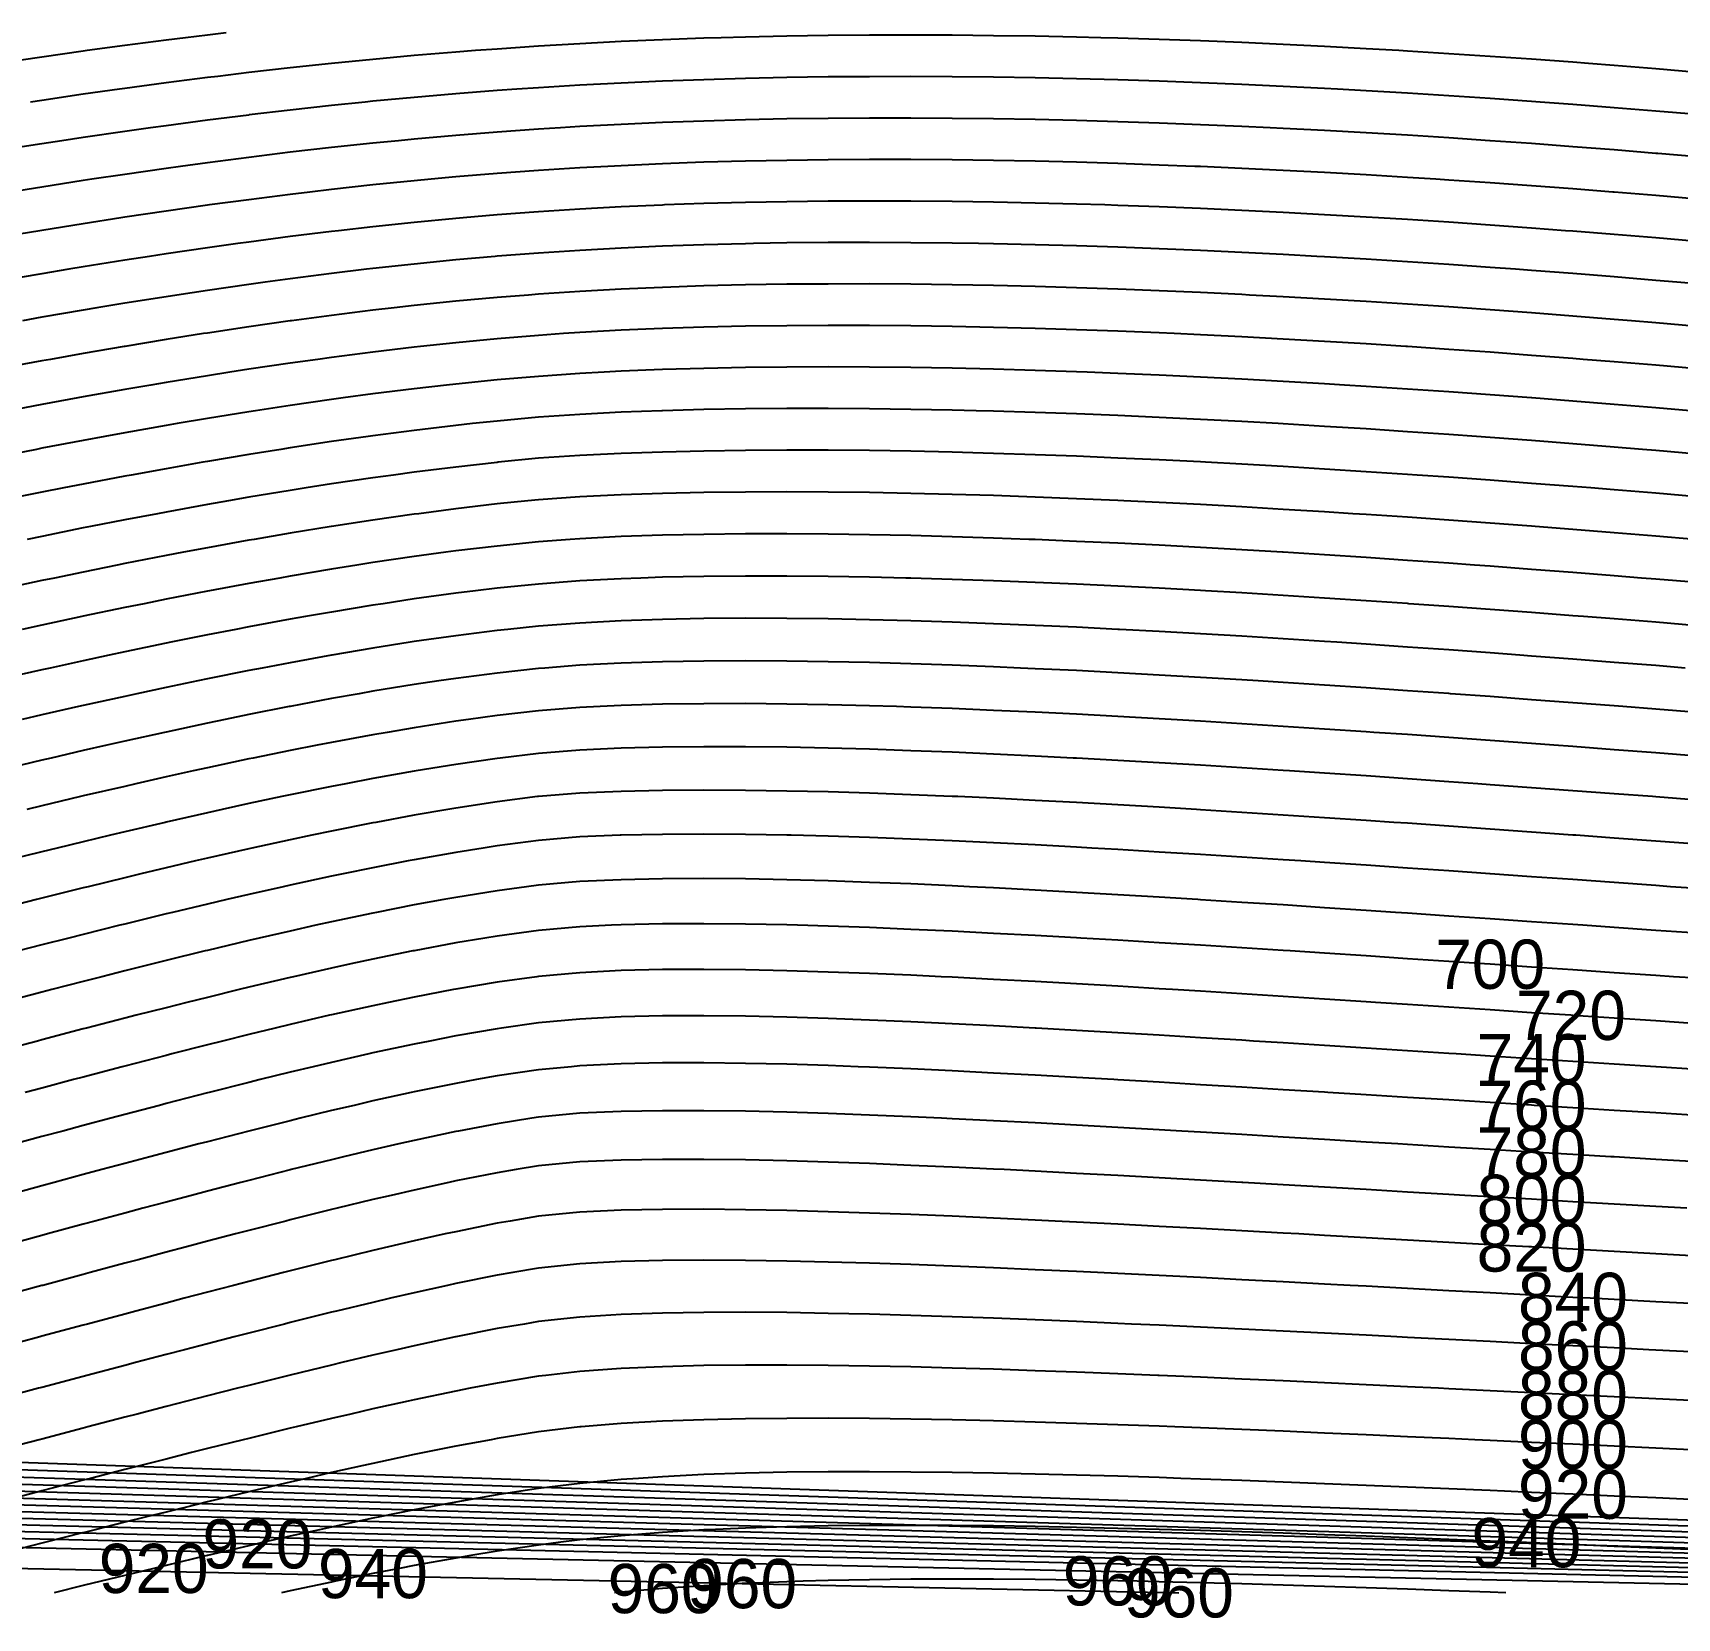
# Model space of a CAD drawing. Header units: metres. Extents: x 3386 to 5486, y 31 to 113.
# Drawn here: x 4953.6 to 5037.1, y 31.4 to 111.9 of the extents above; entities that cross this region are included whole.
import ezdxf
from ezdxf.enums import TextEntityAlignment as Align

# ---------------------------------------------------------------- set-up
doc = ezdxf.new("R2010")
doc.units = ezdxf.units.M
for name, color, linetype in [('Vs_260', 7, 'Continuous'), ('Vs_280', 7, 'Continuous'), ('Vs_300', 7, 'Continuous'), ('Vs_320', 7, 'Continuous'), ('Vs_340', 7, 'Continuous'), ('Vs_360', 7, 'Continuous'), ('Vs_380', 7, 'Continuous'), ('Vs_400', 7, 'Continuous'), ('Vs_420', 7, 'Continuous'), ('Vs_440', 7, 'Continuous'), ('Vs_460', 7, 'Continuous'), ('Vs_480', 7, 'Continuous'), ('Vs_500', 7, 'Continuous'), ('Vs_520', 7, 'Continuous'), ('Vs_540', 7, 'Continuous'), ('Vs_560', 7, 'Continuous'), ('Vs_580', 7, 'Continuous'), ('Vs_600', 7, 'Continuous'), ('Vs_620', 7, 'Continuous'), ('Vs_640', 7, 'Continuous'), ('Vs_660', 7, 'Continuous'), ('Vs_680', 7, 'Continuous'), ('Vs_700', 7, 'Continuous'), ('Vs_720', 7, 'Continuous'), ('Vs_740', 7, 'Continuous'), ('Vs_760', 7, 'Continuous'), ('Vs_780', 7, 'Continuous'), ('Vs_800', 7, 'Continuous'), ('Vs_820', 7, 'Continuous'), ('Vs_840', 7, 'Continuous'), ('Vs_860', 7, 'Continuous'), ('Vs_880', 7, 'Continuous'), ('Vs_900', 7, 'Continuous'), ('Vs_920', 7, 'Continuous'), ('Vs_940', 7, 'Continuous'), ('Vs_960', 7, 'Continuous')]:
    doc.layers.add(name, color=color, linetype=linetype)

msp = doc.modelspace()

# ---------------------------------------------------------------- linework, layer by layer
at = {"layer": 'Vs_260'}
msp.add_lwpolyline([(4963.382, 111.948), (4962.426, 111.836), (4961.311, 111.698), (4960.325, 111.576), (4958.224, 111.303), (4956.328, 111.045), (4956.123, 111.017), (4954.021, 110.719), (4951.92, 110.409)], dxfattribs=at)
at = {"layer": 'Vs_280'}
msp.add_lwpolyline([(5038.065, 109.943), (5035.964, 110.121), (5033.863, 110.291), (5032.555, 110.392), (5031.762, 110.453), (5029.661, 110.607), (5027.56, 110.753), (5025.459, 110.891), (5023.358, 111.021), (5022.93, 111.045), (5021.257, 111.142), (5019.156, 111.254), (5017.054, 111.357), (5014.953, 111.452), (5012.852, 111.536), (5010.751, 111.611), (5008.65, 111.676), (5007.788, 111.698), (5006.549, 111.731), (5004.448, 111.774), (5002.347, 111.806), (5000.246, 111.827), (4998.145, 111.835), (4996.043, 111.83), (4993.942, 111.812), (4991.841, 111.78), (4989.74, 111.734), (4988.512, 111.698), (4987.639, 111.673), (4985.538, 111.596), (4983.437, 111.504), (4981.336, 111.395), (4979.235, 111.27), (4977.134, 111.127), (4976.046, 111.045), (4975.032, 110.968), (4972.931, 110.793), (4970.83, 110.6), (4968.729, 110.392), (4968.728, 110.392), (4966.628, 110.168), (4964.527, 109.928), (4962.958, 109.739), (4962.426, 109.674), (4960.325, 109.405), (4958.224, 109.123), (4957.955, 109.085), (4956.123, 108.828), (4954.021, 108.52), (4953.446, 108.432)], dxfattribs=at)
at = {"layer": 'Vs_300'}
msp.add_lwpolyline([(5038.065, 107.796), (5035.964, 107.975), (5033.863, 108.146), (5031.762, 108.31), (5030.105, 108.432), (5029.661, 108.465), (5027.56, 108.613), (5025.459, 108.752), (5023.358, 108.884), (5021.257, 109.007), (5019.808, 109.085), (5019.156, 109.121), (5017.054, 109.227), (5014.953, 109.323), (5012.852, 109.41), (5010.751, 109.488), (5008.65, 109.555), (5006.549, 109.612), (5004.448, 109.658), (5002.347, 109.692), (5000.246, 109.715), (4998.145, 109.726), (4996.043, 109.723), (4993.942, 109.707), (4991.841, 109.676), (4989.74, 109.631), (4987.639, 109.57), (4985.538, 109.493), (4983.437, 109.4), (4981.336, 109.289), (4979.235, 109.161), (4978.145, 109.085), (4977.134, 109.015), (4975.032, 108.852), (4972.931, 108.67), (4970.83, 108.472), (4970.444, 108.432), (4968.729, 108.256), (4966.628, 108.024), (4964.549, 107.779), (4964.527, 107.776), (4962.426, 107.513), (4960.325, 107.235), (4959.534, 107.126), (4958.224, 106.943), (4956.123, 106.638), (4955.027, 106.472), (4954.021, 106.32), (4951.92, 105.989)], dxfattribs=at)
at = {"layer": 'Vs_320'}
msp.add_lwpolyline([(5038.065, 105.648), (5036.071, 105.819), (5035.964, 105.828), (5033.863, 106), (5031.762, 106.165), (5029.661, 106.322), (5027.56, 106.471), (5027.538, 106.472), (5025.459, 106.612), (5023.358, 106.745), (5021.257, 106.87), (5019.156, 106.987), (5017.054, 107.095), (5016.396, 107.126), (5014.953, 107.193), (5012.852, 107.283), (5010.751, 107.363), (5008.65, 107.433), (5006.549, 107.493), (5004.448, 107.542), (5002.347, 107.579), (5000.246, 107.604), (4998.145, 107.617), (4996.043, 107.617), (4993.942, 107.603), (4991.841, 107.574), (4989.74, 107.53), (4987.639, 107.47), (4985.538, 107.394), (4983.437, 107.299), (4981.336, 107.187), (4980.35, 107.126), (4979.235, 107.056), (4977.134, 106.906), (4975.032, 106.738), (4972.931, 106.551), (4972.127, 106.472), (4970.83, 106.345), (4968.729, 106.122), (4966.628, 105.882), (4966.111, 105.819), (4964.527, 105.625), (4962.426, 105.353), (4961.058, 105.166), (4960.325, 105.065), (4958.224, 104.763), (4956.554, 104.513), (4956.123, 104.448), (4954.021, 104.119), (4952.422, 103.859)], dxfattribs=at)
at = {"layer": 'Vs_340'}
msp.add_lwpolyline([(5038.065, 103.5), (5035.964, 103.68), (5033.863, 103.853), (5033.786, 103.859), (5031.762, 104.019), (5029.661, 104.177), (5027.56, 104.327), (5025.459, 104.47), (5024.8, 104.513), (5023.358, 104.605), (5021.257, 104.732), (5019.156, 104.851), (5017.054, 104.961), (5014.953, 105.062), (5012.852, 105.155), (5012.568, 105.166), (5010.751, 105.237), (5008.65, 105.31), (5006.549, 105.373), (5004.448, 105.425), (5002.347, 105.465), (5000.246, 105.493), (4998.145, 105.509), (4996.043, 105.512), (4993.942, 105.5), (4991.841, 105.474), (4989.74, 105.432), (4987.639, 105.373), (4985.538, 105.297), (4983.437, 105.202), (4982.766, 105.166), (4981.336, 105.088), (4979.235, 104.955), (4977.134, 104.801), (4975.032, 104.628), (4973.78, 104.513), (4972.931, 104.434), (4970.83, 104.222), (4968.729, 103.99), (4967.623, 103.859), (4966.628, 103.741), (4964.527, 103.475), (4962.526, 103.206), (4962.426, 103.192), (4960.325, 102.895), (4958.224, 102.582), (4958.034, 102.553), (4956.123, 102.256), (4954.021, 101.916), (4953.922, 101.899), (4951.92, 101.564)], dxfattribs=at)
at = {"layer": 'Vs_360'}
msp.add_lwpolyline([(5038.065, 101.35), (5035.964, 101.531), (5033.863, 101.704), (5031.762, 101.871), (5031.381, 101.899), (5029.661, 102.03), (5027.56, 102.182), (5025.459, 102.326), (5023.358, 102.463), (5021.891, 102.553), (5021.257, 102.592), (5019.156, 102.712), (5017.054, 102.825), (5014.953, 102.929), (5012.852, 103.024), (5010.751, 103.11), (5008.65, 103.186), (5007.997, 103.206), (5006.549, 103.251), (5004.448, 103.306), (5002.347, 103.35), (5000.246, 103.382), (4998.145, 103.401), (4996.043, 103.406), (4993.942, 103.398), (4991.841, 103.374), (4989.74, 103.335), (4987.639, 103.278), (4985.628, 103.206), (4985.538, 103.203), (4983.437, 103.108), (4981.336, 102.993), (4979.235, 102.857), (4977.134, 102.7), (4975.41, 102.553), (4975.032, 102.52), (4972.931, 102.32), (4970.83, 102.099), (4969.08, 101.899), (4968.729, 101.859), (4966.628, 101.601), (4964.527, 101.324), (4963.965, 101.246), (4962.426, 101.031), (4960.325, 100.723), (4959.479, 100.593), (4958.224, 100.399), (4956.123, 100.062), (4955.389, 99.94), (4954.021, 99.711), (4951.92, 99.347)], dxfattribs=at)
at = {"layer": 'Vs_380'}
msp.add_lwpolyline([(5038.065, 99.198), (5037.035, 99.286), (5035.964, 99.379), (5033.863, 99.553), (5031.762, 99.72), (5029.661, 99.88), (5028.843, 99.94), (5027.56, 100.033), (5025.459, 100.179), (5023.358, 100.317), (5021.257, 100.448), (5019.156, 100.571), (5018.759, 100.593), (5017.054, 100.686), (5014.953, 100.793), (5012.852, 100.891), (5010.751, 100.979), (5008.65, 101.058), (5006.549, 101.127), (5004.448, 101.186), (5002.347, 101.233), (5001.575, 101.246), (5000.246, 101.269), (4998.145, 101.291), (4996.043, 101.301), (4993.942, 101.296), (4991.841, 101.276), (4990.155, 101.246), (4989.74, 101.239), (4987.639, 101.185), (4985.538, 101.111), (4983.437, 101.018), (4981.336, 100.902), (4979.235, 100.763), (4977.134, 100.601), (4977.038, 100.593), (4975.032, 100.416), (4972.931, 100.208), (4970.83, 99.978), (4970.503, 99.94), (4968.729, 99.729), (4966.628, 99.46), (4965.357, 99.286), (4964.527, 99.173), (4962.426, 98.869), (4960.876, 98.633), (4960.325, 98.549), (4958.224, 98.214), (4956.812, 97.98), (4956.123, 97.865), (4954.021, 97.502), (4953.035, 97.327)], dxfattribs=at)
at = {"layer": 'Vs_400'}
msp.add_lwpolyline([(5038.065, 97.043), (5035.964, 97.224), (5034.729, 97.327), (5033.863, 97.398), (5031.762, 97.566), (5029.661, 97.727), (5027.56, 97.881), (5026.151, 97.98), (5025.459, 98.028), (5023.358, 98.168), (5021.257, 98.301), (5019.156, 98.426), (5017.054, 98.544), (5015.334, 98.633), (5014.953, 98.653), (5012.852, 98.754), (5010.751, 98.845), (5008.65, 98.928), (5006.549, 99.001), (5004.448, 99.063), (5002.347, 99.114), (5000.246, 99.153), (4998.145, 99.18), (4996.043, 99.194), (4993.942, 99.193), (4991.841, 99.177), (4989.74, 99.144), (4987.639, 99.093), (4985.538, 99.022), (4983.437, 98.93), (4981.336, 98.814), (4979.235, 98.673), (4978.732, 98.633), (4977.134, 98.506), (4975.032, 98.314), (4972.931, 98.097), (4971.9, 97.98), (4970.83, 97.858), (4968.729, 97.597), (4966.697, 97.327), (4966.628, 97.317), (4964.527, 97.019), (4962.426, 96.704), (4962.233, 96.673), (4960.325, 96.372), (4958.224, 96.025), (4958.194, 96.02), (4956.123, 95.664), (4954.453, 95.367), (4954.021, 95.29), (4951.92, 94.902)], dxfattribs=at)
at = {"layer": 'Vs_420'}
msp.add_lwpolyline([(5038.065, 94.885), (5035.964, 95.066), (5033.863, 95.241), (5032.284, 95.367), (5031.762, 95.409), (5029.661, 95.57), (5027.56, 95.725), (5025.459, 95.873), (5023.358, 96.015), (5023.279, 96.02), (5021.257, 96.15), (5019.156, 96.277), (5017.054, 96.397), (5014.953, 96.509), (5012.852, 96.612), (5011.506, 96.673), (5010.751, 96.707), (5008.65, 96.793), (5006.549, 96.87), (5004.448, 96.936), (5002.347, 96.991), (5000.246, 97.035), (4998.145, 97.066), (4996.043, 97.084), (4993.942, 97.088), (4991.841, 97.076), (4989.74, 97.048), (4987.639, 97.001), (4985.538, 96.934), (4983.437, 96.844), (4981.336, 96.729), (4980.514, 96.673), (4979.235, 96.586), (4977.134, 96.414), (4975.032, 96.213), (4973.243, 96.02), (4972.931, 95.986), (4970.83, 95.736), (4968.729, 95.464), (4968.024, 95.367), (4966.628, 95.173), (4964.527, 94.862), (4963.57, 94.714), (4962.426, 94.535), (4960.325, 94.191), (4959.558, 94.06), (4958.224, 93.832), (4956.123, 93.458), (4955.842, 93.407), (4954.021, 93.072), (4952.347, 92.754)], dxfattribs=at)
at = {"layer": 'Vs_440'}
msp.add_lwpolyline([(5037.721, 92.754), (5035.964, 92.904), (5033.863, 93.078), (5031.762, 93.247), (5029.68, 93.407), (5029.661, 93.409), (5027.56, 93.564), (5025.459, 93.714), (5023.358, 93.857), (5021.257, 93.993), (5020.164, 94.06), (5019.156, 94.122), (5017.054, 94.245), (5014.953, 94.359), (5012.852, 94.466), (5010.751, 94.564), (5008.65, 94.654), (5007.09, 94.714), (5006.549, 94.734), (5004.448, 94.804), (5002.347, 94.864), (5000.246, 94.912), (4998.145, 94.948), (4996.043, 94.971), (4993.942, 94.98), (4991.841, 94.973), (4989.74, 94.95), (4987.639, 94.908), (4985.538, 94.846), (4983.437, 94.761), (4982.563, 94.714), (4981.336, 94.648), (4979.235, 94.503), (4977.134, 94.323), (4975.032, 94.112), (4974.573, 94.06), (4972.931, 93.874), (4970.83, 93.612), (4969.314, 93.407), (4968.729, 93.328), (4966.628, 93.024), (4964.869, 92.754), (4964.527, 92.701), (4962.426, 92.361), (4960.888, 92.101), (4960.325, 92.004), (4958.224, 91.633), (4957.21, 91.447), (4956.123, 91.247), (4954.021, 90.848), (4953.746, 90.794), (4951.92, 90.436)], dxfattribs=at)
at = {"layer": 'Vs_460'}
msp.add_lwpolyline([(5038.065, 90.559), (5035.964, 90.738), (5035.287, 90.794), (5033.863, 90.912), (5031.762, 91.079), (5029.661, 91.242), (5027.56, 91.398), (5026.87, 91.447), (5025.459, 91.548), (5023.358, 91.692), (5021.257, 91.83), (5019.156, 91.962), (5017.054, 92.086), (5016.801, 92.101), (5014.953, 92.204), (5012.852, 92.313), (5010.751, 92.415), (5008.65, 92.508), (5006.549, 92.593), (5004.448, 92.667), (5002.347, 92.731), (5001.457, 92.754), (5000.246, 92.784), (4998.145, 92.825), (4996.043, 92.853), (4993.942, 92.867), (4991.841, 92.866), (4989.74, 92.848), (4987.639, 92.812), (4985.538, 92.755), (4985.496, 92.754), (4983.437, 92.676), (4981.336, 92.569), (4979.235, 92.422), (4977.134, 92.232), (4975.894, 92.101), (4975.032, 92.008), (4972.931, 91.757), (4970.83, 91.482), (4970.581, 91.447), (4968.729, 91.186), (4966.628, 90.869), (4966.155, 90.794), (4964.527, 90.534), (4962.426, 90.181), (4962.197, 90.141), (4960.325, 89.811), (4958.552, 89.487), (4958.224, 89.427), (4956.123, 89.028), (4955.13, 88.834), (4954.021, 88.616), (4951.92, 88.192)], dxfattribs=at)
at = {"layer": 'Vs_480'}
msp.add_lwpolyline([(5038.065, 88.388), (5035.964, 88.566), (5033.863, 88.739), (5032.668, 88.834), (5031.762, 88.906), (5029.661, 89.068), (5027.56, 89.225), (5025.459, 89.376), (5023.852, 89.487), (5023.358, 89.522), (5021.257, 89.661), (5019.156, 89.794), (5017.054, 89.921), (5014.953, 90.041), (5013.099, 90.141), (5012.852, 90.154), (5010.751, 90.259), (5008.65, 90.356), (5006.549, 90.444), (5004.448, 90.523), (5002.347, 90.592), (5000.246, 90.65), (4998.145, 90.696), (4996.043, 90.729), (4993.942, 90.748), (4991.841, 90.752), (4989.74, 90.74), (4987.639, 90.709), (4985.538, 90.659), (4983.437, 90.586), (4981.336, 90.488), (4979.235, 90.342), (4977.193, 90.141), (4977.134, 90.135), (4975.032, 89.896), (4972.931, 89.633), (4971.866, 89.487), (4970.83, 89.345), (4968.729, 89.037), (4967.435, 88.834), (4966.628, 88.707), (4964.527, 88.359), (4963.502, 88.181), (4962.426, 87.993), (4960.325, 87.611), (4959.884, 87.528), (4958.224, 87.213), (4956.494, 86.874), (4956.123, 86.801), (4954.021, 86.376), (4953.272, 86.221)], dxfattribs=at)
at = {"layer": 'Vs_500'}
msp.add_lwpolyline([(5037.955, 86.221), (5035.964, 86.388), (5033.863, 86.56), (5031.762, 86.727), (5029.845, 86.874), (5029.661, 86.889), (5027.56, 87.045), (5025.459, 87.197), (5023.358, 87.343), (5021.257, 87.484), (5020.578, 87.528), (5019.156, 87.619), (5017.054, 87.748), (5014.953, 87.87), (5012.852, 87.986), (5010.751, 88.095), (5008.954, 88.181), (5008.65, 88.195), (5006.549, 88.288), (5004.448, 88.371), (5002.347, 88.444), (5000.246, 88.507), (4998.145, 88.558), (4996.043, 88.597), (4993.942, 88.622), (4991.841, 88.631), (4989.74, 88.624), (4987.639, 88.598), (4985.538, 88.551), (4983.437, 88.482), (4981.336, 88.386), (4979.235, 88.236), (4978.696, 88.181), (4977.134, 88.02), (4975.032, 87.772), (4973.157, 87.528), (4972.931, 87.498), (4970.83, 87.2), (4968.729, 86.879), (4968.703, 86.874), (4966.628, 86.537), (4964.792, 86.221), (4964.527, 86.175), (4962.426, 85.796), (4961.211, 85.568), (4960.325, 85.4), (4958.224, 84.99), (4957.851, 84.915), (4956.123, 84.565), (4954.664, 84.261), (4954.021, 84.127), (4951.92, 83.677)], dxfattribs=at)
at = {"layer": 'Vs_520'}
msp.add_lwpolyline([(5038.065, 84.029), (5035.964, 84.204), (5035.251, 84.261), (5033.863, 84.374), (5031.762, 84.539), (5029.661, 84.701), (5027.56, 84.857), (5026.769, 84.915), (5025.459, 85.009), (5023.358, 85.156), (5021.257, 85.298), (5019.156, 85.435), (5017.054, 85.566), (5017.023, 85.568), (5014.953, 85.691), (5012.852, 85.809), (5010.751, 85.921), (5008.65, 86.026), (5006.549, 86.122), (5004.448, 86.21), (5004.14, 86.221), (5002.347, 86.288), (5000.246, 86.356), (4998.145, 86.412), (4996.043, 86.456), (4993.942, 86.486), (4991.841, 86.501), (4989.74, 86.498), (4987.639, 86.476), (4985.538, 86.431), (4983.437, 86.361), (4981.336, 86.257), (4980.851, 86.221), (4979.235, 86.101), (4977.134, 85.886), (4975.032, 85.634), (4974.536, 85.568), (4972.931, 85.352), (4970.83, 85.043), (4970.014, 84.915), (4968.729, 84.71), (4966.628, 84.356), (4966.095, 84.261), (4964.527, 83.981), (4962.528, 83.608), (4962.426, 83.589), (4960.325, 83.18), (4959.208, 82.955), (4958.224, 82.755), (4956.123, 82.317), (4956.049, 82.302), (4954.021, 81.866), (4953.027, 81.648)], dxfattribs=at)
at = {"layer": 'Vs_540'}
msp.add_lwpolyline([(5038.065, 81.838), (5035.964, 82.011), (5033.863, 82.179), (5032.303, 82.302), (5031.762, 82.344), (5029.661, 82.504), (5027.56, 82.66), (5025.459, 82.812), (5023.434, 82.955), (5023.358, 82.96), (5021.257, 83.103), (5019.156, 83.241), (5017.054, 83.374), (5014.953, 83.501), (5013.102, 83.608), (5012.852, 83.622), (5010.751, 83.737), (5008.65, 83.845), (5006.549, 83.945), (5004.448, 84.038), (5002.347, 84.12), (5000.246, 84.193), (4998.145, 84.255), (4997.885, 84.261), (4996.043, 84.304), (4993.942, 84.34), (4991.841, 84.36), (4989.74, 84.362), (4987.639, 84.343), (4985.538, 84.3), (4984.433, 84.261), (4983.437, 84.227), (4981.336, 84.115), (4979.235, 83.954), (4977.134, 83.741), (4976.039, 83.608), (4975.032, 83.486), (4972.931, 83.196), (4971.344, 82.955), (4970.83, 82.876), (4968.729, 82.531), (4967.412, 82.302), (4966.628, 82.164), (4964.527, 81.776), (4963.865, 81.648), (4962.426, 81.369), (4960.563, 80.995), (4960.325, 80.947), (4958.224, 80.509), (4957.443, 80.342), (4956.123, 80.057), (4954.449, 79.688), (4954.021, 79.594), (4951.92, 79.119)], dxfattribs=at)
at = {"layer": 'Vs_560'}
msp.add_lwpolyline([(5037.462, 79.688), (5035.964, 79.81), (5033.863, 79.976), (5031.762, 80.139), (5029.661, 80.298), (5029.074, 80.342), (5027.56, 80.454), (5025.459, 80.606), (5023.358, 80.753), (5021.257, 80.897), (5019.779, 80.995), (5019.156, 81.036), (5017.054, 81.171), (5014.953, 81.3), (5012.852, 81.424), (5010.751, 81.542), (5008.743, 81.648), (5008.65, 81.653), (5006.549, 81.757), (5004.448, 81.854), (5002.347, 81.941), (5000.246, 82.019), (4998.145, 82.086), (4996.043, 82.141), (4993.942, 82.182), (4991.841, 82.207), (4989.74, 82.214), (4987.639, 82.199), (4985.538, 82.158), (4983.437, 82.085), (4981.336, 81.972), (4979.235, 81.808), (4977.685, 81.648), (4977.134, 81.591), (4975.032, 81.328), (4972.931, 81.029), (4972.715, 80.995), (4970.83, 80.698), (4968.74, 80.342), (4968.729, 80.34), (4966.628, 79.958), (4965.213, 79.688), (4964.527, 79.557), (4962.426, 79.137), (4961.935, 79.035), (4960.325, 78.7), (4958.841, 78.382), (4958.224, 78.249), (4956.123, 77.784), (4955.877, 77.729), (4954.021, 77.307), (4953.018, 77.075)], dxfattribs=at)
at = {"layer": 'Vs_580'}
msp.add_lwpolyline([(5038.065, 77.432), (5035.964, 77.599), (5034.3, 77.729), (5033.863, 77.763), (5031.762, 77.924), (5029.661, 78.081), (5027.56, 78.236), (5025.538, 78.382), (5025.459, 78.388), (5023.358, 78.535), (5021.257, 78.679), (5019.156, 78.819), (5017.054, 78.955), (5015.776, 79.035), (5014.953, 79.087), (5012.852, 79.213), (5010.751, 79.333), (5008.65, 79.448), (5006.549, 79.556), (5004.448, 79.656), (5003.717, 79.688), (5002.347, 79.748), (5000.246, 79.831), (4998.145, 79.903), (4996.043, 79.964), (4993.942, 80.01), (4991.841, 80.041), (4989.74, 80.053), (4987.639, 80.044), (4985.538, 80.007), (4983.437, 79.938), (4981.336, 79.828), (4979.561, 79.688), (4979.235, 79.663), (4977.134, 79.436), (4975.032, 79.163), (4974.17, 79.035), (4972.931, 78.85), (4970.83, 78.506), (4970.126, 78.382), (4968.729, 78.134), (4966.628, 77.739), (4966.577, 77.729), (4964.527, 77.322), (4963.328, 77.075), (4962.426, 76.888), (4960.325, 76.438), (4960.253, 76.422), (4958.224, 75.973), (4957.323, 75.769), (4956.123, 75.495), (4954.49, 75.116), (4954.021, 75.006), (4951.92, 74.507)], dxfattribs=at)
at = {"layer": 'Vs_600'}
msp.add_lwpolyline([(5038.065, 75.213), (5035.964, 75.377), (5033.863, 75.538), (5031.762, 75.697), (5030.799, 75.769), (5029.661, 75.853), (5027.56, 76.007), (5025.459, 76.157), (5023.358, 76.305), (5021.648, 76.422), (5021.257, 76.449), (5019.156, 76.59), (5017.054, 76.726), (5014.953, 76.859), (5012.852, 76.987), (5011.355, 77.075), (5010.751, 77.111), (5008.65, 77.228), (5006.549, 77.34), (5004.448, 77.444), (5002.347, 77.54), (5000.246, 77.628), (4998.145, 77.706), (4997.408, 77.729), (4996.043, 77.771), (4993.942, 77.824), (4991.841, 77.86), (4989.74, 77.879), (4987.639, 77.875), (4985.538, 77.845), (4983.437, 77.782), (4982.37, 77.729), (4981.336, 77.677), (4979.235, 77.509), (4977.134, 77.273), (4975.687, 77.075), (4975.032, 76.985), (4972.931, 76.658), (4971.549, 76.422), (4970.83, 76.298), (4968.729, 75.912), (4967.994, 75.769), (4966.628, 75.501), (4964.743, 75.116), (4964.527, 75.071), (4962.426, 74.623), (4961.697, 74.462), (4960.325, 74.158), (4958.786, 73.809), (4958.224, 73.68), (4956.123, 73.19), (4955.979, 73.156), (4954.021, 72.688), (4953.256, 72.503)], dxfattribs=at)
at = {"layer": 'Vs_620'}
msp.add_lwpolyline([(5038.065, 72.983), (5035.964, 73.144), (5035.806, 73.156), (5033.863, 73.302), (5031.762, 73.458), (5029.661, 73.612), (5027.56, 73.764), (5026.932, 73.809), (5025.459, 73.914), (5023.358, 74.06), (5021.257, 74.205), (5019.156, 74.346), (5017.374, 74.462), (5017.054, 74.483), (5014.953, 74.617), (5012.852, 74.747), (5010.751, 74.872), (5008.65, 74.993), (5006.549, 75.107), (5006.387, 75.116), (5004.448, 75.215), (5002.347, 75.316), (5000.246, 75.408), (4998.145, 75.49), (4996.043, 75.561), (4993.942, 75.619), (4991.841, 75.662), (4989.74, 75.687), (4987.639, 75.69), (4985.538, 75.668), (4983.437, 75.613), (4981.336, 75.516), (4979.235, 75.348), (4977.299, 75.116), (4977.134, 75.095), (4975.032, 74.79), (4973.025, 74.462), (4972.931, 74.447), (4970.83, 74.071), (4969.455, 73.809), (4968.729, 73.67), (4966.628, 73.245), (4966.205, 73.156), (4964.527, 72.8), (4963.172, 72.503), (4962.426, 72.338), (4960.325, 71.86), (4960.278, 71.849), (4958.224, 71.369), (4957.498, 71.196), (4956.123, 70.866), (4954.797, 70.543), (4954.021, 70.353), (4952.158, 69.889)], dxfattribs=at)
at = {"layer": 'Vs_640'}
msp.add_lwpolyline([(5038.065, 70.741), (5035.964, 70.898), (5033.863, 71.053), (5031.905, 71.196), (5031.762, 71.206), (5029.661, 71.358), (5027.56, 71.508), (5025.459, 71.656), (5023.358, 71.802), (5022.663, 71.849), (5021.257, 71.945), (5019.156, 72.086), (5017.054, 72.224), (5014.953, 72.359), (5012.852, 72.49), (5012.647, 72.503), (5010.751, 72.617), (5008.65, 72.74), (5006.549, 72.857), (5004.448, 72.968), (5002.347, 73.072), (5000.528, 73.156), (5000.246, 73.169), (4998.145, 73.256), (4996.043, 73.332), (4993.942, 73.395), (4991.841, 73.443), (4989.74, 73.474), (4987.639, 73.484), (4985.538, 73.468), (4983.437, 73.422), (4981.336, 73.333), (4979.235, 73.162), (4979.184, 73.156), (4977.134, 72.892), (4975.032, 72.571), (4974.629, 72.503), (4972.931, 72.212), (4970.978, 71.849), (4970.83, 71.822), (4968.729, 71.405), (4967.725, 71.196), (4966.628, 70.966), (4964.689, 70.543), (4964.527, 70.507), (4962.426, 70.031), (4961.816, 69.889), (4960.325, 69.541), (4959.052, 69.236), (4958.224, 69.037), (4956.369, 68.583), (4956.123, 68.522), (4954.021, 67.998), (4953.753, 67.93), (4951.92, 67.464)], dxfattribs=at)
at = {"layer": 'Vs_660'}
msp.add_lwpolyline([(5038.065, 68.485), (5036.722, 68.583), (5035.964, 68.638), (5033.863, 68.789), (5031.762, 68.94), (5029.661, 69.089), (5027.567, 69.236), (5027.56, 69.237), (5025.459, 69.383), (5023.358, 69.527), (5021.257, 69.67), (5019.156, 69.81), (5017.946, 69.889), (5017.054, 69.948), (5014.953, 70.083), (5012.852, 70.215), (5010.751, 70.343), (5008.65, 70.468), (5007.334, 70.543), (5006.549, 70.587), (5004.448, 70.701), (5002.347, 70.808), (5000.246, 70.908), (4998.145, 70.999), (4996.043, 71.08), (4993.942, 71.148), (4992.072, 71.196), (4991.841, 71.202), (4989.74, 71.238), (4987.639, 71.253), (4985.538, 71.242), (4983.437, 71.198), (4983.378, 71.196), (4981.336, 71.109), (4979.235, 70.934), (4977.134, 70.655), (4976.426, 70.543), (4975.032, 70.321), (4972.931, 69.949), (4972.619, 69.889), (4970.83, 69.545), (4969.317, 69.236), (4968.729, 69.115), (4966.628, 68.662), (4966.272, 68.583), (4964.527, 68.19), (4963.404, 67.93), (4962.426, 67.701), (4960.649, 67.276), (4960.325, 67.198), (4958.224, 66.683), (4957.984, 66.623), (4956.123, 66.157), (4955.386, 65.97), (4954.021, 65.622), (4952.838, 65.317)], dxfattribs=at)
at = {"layer": 'Vs_680'}
msp.add_lwpolyline([(5038.065, 66.215), (5035.964, 66.363), (5033.863, 66.511), (5032.261, 66.623), (5031.762, 66.658), (5029.661, 66.804), (5027.56, 66.949), (5025.459, 67.093), (5023.358, 67.236), (5022.753, 67.276), (5021.257, 67.377), (5019.156, 67.516), (5017.054, 67.653), (5014.953, 67.788), (5012.852, 67.921), (5012.71, 67.93), (5010.751, 68.05), (5008.65, 68.175), (5006.549, 68.296), (5004.448, 68.413), (5002.347, 68.523), (5001.118, 68.583), (5000.246, 68.626), (4998.145, 68.72), (4996.043, 68.804), (4993.942, 68.876), (4991.841, 68.934), (4989.74, 68.974), (4987.639, 68.992), (4985.538, 68.983), (4983.437, 68.939), (4981.336, 68.846), (4979.235, 68.666), (4978.622, 68.583), (4977.134, 68.38), (4975.032, 68.039), (4974.431, 67.93), (4972.931, 67.656), (4971.01, 67.276), (4970.83, 67.241), (4968.729, 66.798), (4967.938, 66.623), (4966.628, 66.332), (4965.056, 65.97), (4964.527, 65.847), (4962.426, 65.346), (4962.304, 65.317), (4960.325, 64.831), (4959.652, 64.663), (4958.224, 64.305), (4957.066, 64.01), (4956.123, 63.769), (4954.532, 63.357), (4954.021, 63.224), (4952.038, 62.704)], dxfattribs=at)
at = {"layer": 'Vs_700'}
for points in [[(5038.065, 63.929), (5036.876, 64.01), (5035.964, 64.073), (5033.863, 64.216), (5031.762, 64.359), (5029.661, 64.502), (5027.56, 64.645), (5027.28, 64.663), (5025.459, 64.786), (5023.358, 64.926), (5021.257, 65.065), (5019.156, 65.203), (5017.412, 65.317), (5017.054, 65.34), (5014.953, 65.474), (5012.852, 65.606), (5010.751, 65.735), (5008.65, 65.861), (5006.781, 65.97), (5006.549, 65.983), (5004.448, 66.101), (5002.347, 66.212), (5000.246, 66.318), (4998.145, 66.415), (4996.043, 66.502), (4993.942, 66.578), (4992.381, 66.623), (4991.841, 66.639), (4989.74, 66.681), (4987.639, 66.702), (4985.538, 66.693), (4983.437, 66.646), (4982.942, 66.623), (4981.336, 66.547), (4979.235, 66.36), (4977.134, 66.072), (4976.516, 65.97), (4975.032, 65.724), (4972.931, 65.332), (4972.853, 65.317), (4970.83, 64.906), (4969.708, 64.663), (4968.729, 64.451), (4966.79, 64.01), (4966.628, 63.973), (4964.527, 63.476), (4964.036, 63.357), (4962.426, 62.963), (4961.385, 62.704), (4960.325, 62.438), (4958.805, 62.05), (4958.224, 61.901), (4956.28, 61.397), (4956.123, 61.356), (4954.021, 60.803), (4953.798, 60.744), (4951.92, 60.244)], [(4884.301, 41.726), (5144.766, 32.719)]]:
    msp.add_lwpolyline(points, dxfattribs=at)
at = {"layer": 'Vs_720'}
for points in [[(5038.065, 61.625), (5035.964, 61.765), (5033.863, 61.904), (5031.762, 62.044), (5031.661, 62.05), (5029.661, 62.183), (5027.56, 62.321), (5025.459, 62.46), (5023.358, 62.598), (5021.737, 62.704), (5021.257, 62.735), (5019.156, 62.871), (5017.054, 63.005), (5014.953, 63.138), (5012.852, 63.269), (5011.423, 63.357), (5010.751, 63.398), (5008.65, 63.523), (5006.549, 63.646), (5004.448, 63.764), (5002.347, 63.876), (5000.246, 63.983), (4999.675, 64.01), (4998.145, 64.082), (4996.043, 64.171), (4993.942, 64.249), (4991.841, 64.313), (4989.74, 64.358), (4987.639, 64.379), (4985.538, 64.37), (4983.437, 64.321), (4981.336, 64.215), (4979.235, 64.022), (4979.147, 64.01), (4977.134, 63.732), (4975.032, 63.378), (4974.919, 63.357), (4972.931, 62.977), (4971.616, 62.704), (4970.83, 62.539), (4968.729, 62.073), (4968.633, 62.05), (4966.628, 61.583), (4965.858, 61.397), (4964.527, 61.074), (4963.197, 60.744), (4962.426, 60.551), (4960.616, 60.09), (4960.325, 60.016), (4958.224, 59.471), (4958.095, 59.437), (4956.123, 58.917), (4955.62, 58.784), (4954.021, 58.357), (4953.177, 58.131)], [(4891.051, 41.058), (5138.498, 32.719)]]:
    msp.add_lwpolyline(points, dxfattribs=at)
at = {"layer": 'Vs_740'}
for points in [[(5038.065, 59.304), (5035.989, 59.437), (5035.964, 59.439), (5033.863, 59.574), (5031.762, 59.709), (5029.661, 59.844), (5027.56, 59.979), (5025.835, 60.09), (5025.459, 60.115), (5023.358, 60.249), (5021.257, 60.383), (5019.156, 60.517), (5017.054, 60.649), (5015.537, 60.744), (5014.953, 60.78), (5012.852, 60.909), (5010.751, 61.036), (5008.65, 61.161), (5006.549, 61.282), (5004.502, 61.397), (5004.448, 61.4), (5002.347, 61.513), (5000.246, 61.619), (4998.145, 61.719), (4996.043, 61.81), (4993.942, 61.889), (4991.841, 61.955), (4989.74, 62.002), (4987.639, 62.025), (4985.538, 62.017), (4983.437, 61.966), (4981.336, 61.857), (4979.235, 61.66), (4977.362, 61.397), (4977.134, 61.365), (4975.032, 61.002), (4973.714, 60.744), (4972.931, 60.589), (4970.83, 60.139), (4970.616, 60.09), (4968.729, 59.66), (4967.793, 59.437), (4966.628, 59.159), (4965.108, 58.784), (4964.527, 58.64), (4962.516, 58.131), (4962.426, 58.108), (4960.325, 57.564), (4959.994, 57.477), (4958.224, 57.012), (4957.518, 56.824), (4956.123, 56.452), (4955.076, 56.171), (4954.021, 55.887), (4952.66, 55.518)], [(4897.832, 40.411), (5132.321, 32.719)]]:
    msp.add_lwpolyline(points, dxfattribs=at)
at = {"layer": 'Vs_760'}
for points in [[(5038.065, 56.964), (5035.964, 57.093), (5033.863, 57.224), (5031.762, 57.355), (5029.798, 57.477), (5029.661, 57.486), (5027.56, 57.617), (5025.459, 57.749), (5023.358, 57.88), (5021.257, 58.011), (5019.32, 58.131), (5019.156, 58.141), (5017.054, 58.27), (5014.953, 58.398), (5012.852, 58.525), (5010.751, 58.65), (5008.65, 58.772), (5008.448, 58.784), (5006.549, 58.892), (5004.448, 59.008), (5002.347, 59.119), (5000.246, 59.225), (4998.145, 59.324), (4996.043, 59.415), (4995.466, 59.437), (4993.942, 59.495), (4991.841, 59.561), (4989.74, 59.61), (4987.639, 59.635), (4985.538, 59.631), (4983.437, 59.584), (4981.336, 59.477), (4980.912, 59.437), (4979.235, 59.278), (4977.134, 58.971), (4976.086, 58.784), (4975.032, 58.593), (4972.931, 58.165), (4972.773, 58.131), (4970.83, 57.701), (4969.871, 57.477), (4968.729, 57.21), (4967.143, 56.824), (4966.628, 56.698), (4964.527, 56.171), (4964.527, 56.171), (4962.426, 55.631), (4961.993, 55.518), (4960.325, 55.081), (4959.508, 54.864), (4958.224, 54.523), (4957.06, 54.211), (4956.123, 53.959), (4954.639, 53.558), (4954.021, 53.39), (4952.239, 52.905)], [(4904.663, 39.781), (5126.183, 32.719)]]:
    msp.add_lwpolyline(points, dxfattribs=at)
at = {"layer": 'Vs_780'}
for points in [[(5038.065, 54.603), (5035.964, 54.728), (5033.863, 54.854), (5033.688, 54.864), (5031.762, 54.98), (5029.661, 55.107), (5027.56, 55.234), (5025.459, 55.361), (5023.358, 55.488), (5022.876, 55.518), (5021.257, 55.615), (5019.156, 55.742), (5017.054, 55.867), (5014.953, 55.992), (5012.852, 56.115), (5011.896, 56.171), (5010.751, 56.237), (5008.65, 56.356), (5006.549, 56.473), (5004.448, 56.586), (5002.347, 56.695), (5000.246, 56.799), (4999.693, 56.824), (4998.145, 56.896), (4996.043, 56.984), (4993.942, 57.063), (4991.841, 57.129), (4989.74, 57.178), (4987.639, 57.206), (4985.538, 57.206), (4983.437, 57.167), (4981.336, 57.074), (4979.235, 56.877), (4978.898, 56.824), (4977.134, 56.542), (4975.18, 56.171), (4975.032, 56.142), (4972.931, 55.697), (4972.138, 55.518), (4970.83, 55.22), (4969.339, 54.864), (4968.729, 54.718), (4966.679, 54.211), (4966.628, 54.198), (4964.527, 53.664), (4964.117, 53.558), (4962.426, 53.119), (4961.612, 52.905), (4960.325, 52.565), (4959.148, 52.251), (4958.224, 52.004), (4956.714, 51.598), (4956.123, 51.438), (4954.303, 50.945), (4954.021, 50.868), (4951.92, 50.294)], [(4911.549, 39.165), (5120.039, 32.719)]]:
    msp.add_lwpolyline(points, dxfattribs=at)
at = {"layer": 'Vs_800'}
for points in [[(5037.543, 52.251), (5035.964, 52.341), (5033.863, 52.462), (5031.762, 52.584), (5029.661, 52.706), (5027.56, 52.829), (5026.266, 52.905), (5025.459, 52.952), (5023.358, 53.074), (5021.257, 53.197), (5019.156, 53.319), (5017.054, 53.44), (5015.007, 53.558), (5014.953, 53.561), (5012.852, 53.68), (5010.751, 53.797), (5008.65, 53.912), (5006.549, 54.024), (5004.448, 54.133), (5002.885, 54.211), (5002.347, 54.238), (5000.246, 54.337), (4998.145, 54.43), (4996.043, 54.516), (4993.942, 54.591), (4991.841, 54.654), (4989.74, 54.702), (4987.639, 54.73), (4985.538, 54.731), (4983.437, 54.696), (4981.336, 54.606), (4979.235, 54.398), (4978.102, 54.211), (4977.134, 54.05), (4975.032, 53.635), (4974.679, 53.558), (4972.931, 53.177), (4971.755, 52.905), (4970.83, 52.69), (4969.018, 52.251), (4968.729, 52.181), (4966.628, 51.656), (4966.4, 51.598), (4964.527, 51.119), (4963.859, 50.945), (4962.426, 50.571), (4961.366, 50.291), (4960.325, 50.016), (4958.908, 49.638), (4958.224, 49.455), (4956.476, 48.985), (4956.123, 48.89), (4954.064, 48.332), (4954.021, 48.32), (4951.92, 47.747)], [(4918.526, 38.566), (5113.874, 32.719)]]:
    msp.add_lwpolyline(points, dxfattribs=at)
at = {"layer": 'Vs_820'}
for points in [[(5038.065, 49.818), (5035.964, 49.933), (5033.863, 50.049), (5031.762, 50.166), (5029.661, 50.284), (5029.519, 50.291), (5027.56, 50.401), (5025.459, 50.519), (5023.358, 50.637), (5021.257, 50.755), (5019.156, 50.872), (5017.842, 50.945), (5017.054, 50.988), (5014.953, 51.103), (5012.852, 51.217), (5010.751, 51.329), (5008.65, 51.439), (5006.549, 51.545), (5005.475, 51.598), (5004.448, 51.648), (5002.347, 51.747), (5000.246, 51.841), (4998.145, 51.928), (4996.043, 52.007), (4993.942, 52.076), (4991.841, 52.134), (4989.74, 52.176), (4987.639, 52.199), (4985.538, 52.195), (4983.437, 52.155), (4981.336, 52.059), (4979.235, 51.843), (4977.8, 51.598), (4977.134, 51.485), (4975.032, 51.061), (4974.502, 50.945), (4972.931, 50.598), (4971.618, 50.291), (4970.83, 50.107), (4968.9, 49.638), (4968.729, 49.597), (4966.628, 49.071), (4966.291, 48.985), (4964.527, 48.534), (4963.749, 48.332), (4962.426, 47.988), (4961.25, 47.678), (4960.325, 47.435), (4958.783, 47.025), (4958.224, 46.877), (4956.34, 46.372), (4956.123, 46.314), (4954.021, 45.747), (4953.917, 45.719), (4951.92, 45.177)], [(4925.607, 37.98), (5107.636, 32.719)]]:
    msp.add_lwpolyline(points, dxfattribs=at)
at = {"layer": 'Vs_840'}
for points in [[(5038.065, 47.391), (5035.964, 47.502), (5033.863, 47.613), (5032.64, 47.678), (5031.762, 47.725), (5029.661, 47.838), (5027.56, 47.95), (5025.459, 48.063), (5023.358, 48.176), (5021.257, 48.288), (5020.443, 48.332), (5019.156, 48.4), (5017.054, 48.511), (5014.953, 48.62), (5012.852, 48.727), (5010.751, 48.833), (5008.65, 48.936), (5007.615, 48.985), (5006.549, 49.036), (5004.448, 49.131), (5002.347, 49.222), (5000.246, 49.308), (4998.145, 49.386), (4996.043, 49.457), (4993.942, 49.517), (4991.841, 49.565), (4989.74, 49.597), (4987.639, 49.609), (4985.538, 49.594), (4983.437, 49.541), (4981.336, 49.43), (4979.235, 49.207), (4977.942, 48.985), (4977.134, 48.845), (4975.032, 48.422), (4974.621, 48.332), (4972.931, 47.96), (4971.719, 47.678), (4970.83, 47.472), (4968.979, 47.025), (4968.729, 46.965), (4966.628, 46.444), (4966.345, 46.372), (4964.527, 45.911), (4963.78, 45.719), (4962.426, 45.37), (4961.258, 45.065), (4960.325, 44.822), (4958.767, 44.412), (4958.224, 44.269), (4956.301, 43.759), (4956.123, 43.711), (4954.021, 43.15), (4953.856, 43.106), (4951.92, 42.586)], [(4932.833, 37.408), (5101.289, 32.719)]]:
    msp.add_lwpolyline(points, dxfattribs=at)
at = {"layer": 'Vs_860'}
for points in [[(5038.065, 44.941), (5035.964, 45.047), (5035.608, 45.065), (5033.863, 45.154), (5031.762, 45.261), (5029.661, 45.369), (5027.56, 45.476), (5025.459, 45.584), (5023.358, 45.691), (5022.814, 45.719), (5021.257, 45.797), (5019.156, 45.903), (5017.054, 46.007), (5014.953, 46.11), (5012.852, 46.21), (5010.751, 46.309), (5009.351, 46.372), (5008.65, 46.404), (5006.549, 46.495), (5004.448, 46.582), (5002.347, 46.663), (5000.246, 46.739), (4998.145, 46.807), (4996.043, 46.866), (4993.942, 46.913), (4991.841, 46.948), (4989.74, 46.965), (4987.639, 46.961), (4985.538, 46.928), (4983.437, 46.857), (4981.336, 46.726), (4979.235, 46.491), (4978.528, 46.372), (4977.134, 46.137), (4975.032, 45.721), (4975.023, 45.719), (4972.931, 45.266), (4972.052, 45.065), (4970.83, 44.787), (4969.25, 44.412), (4968.729, 44.289), (4966.628, 43.777), (4966.557, 43.759), (4964.527, 43.253), (4963.947, 43.106), (4962.426, 42.72), (4961.384, 42.452), (4960.325, 42.181), (4958.856, 41.799), (4958.224, 41.635), (4956.355, 41.146), (4956.123, 41.085), (4954.021, 40.531), (4953.876, 40.492), (4951.92, 39.974)], [(4940.259, 36.851), (5094.776, 32.719)]]:
    msp.add_lwpolyline(points, dxfattribs=at)
at = {"layer": 'Vs_880'}
for points in [[(5038.065, 42.467), (5035.964, 42.569), (5033.863, 42.671), (5031.762, 42.773), (5029.661, 42.876), (5027.56, 42.978), (5025.459, 43.08), (5024.936, 43.106), (5023.358, 43.182), (5021.257, 43.282), (5019.156, 43.381), (5017.054, 43.478), (5014.953, 43.573), (5012.852, 43.666), (5010.751, 43.756), (5010.686, 43.759), (5008.65, 43.842), (5006.549, 43.924), (5004.448, 44.001), (5002.347, 44.071), (5000.246, 44.135), (4998.145, 44.19), (4996.043, 44.235), (4993.942, 44.267), (4991.841, 44.284), (4989.74, 44.283), (4987.639, 44.258), (4985.538, 44.204), (4983.437, 44.11), (4981.336, 43.961), (4979.601, 43.759), (4979.235, 43.716), (4977.134, 43.367), (4975.774, 43.106), (4975.032, 42.963), (4972.931, 42.523), (4972.611, 42.452), (4970.83, 42.058), (4969.709, 41.799), (4968.729, 41.574), (4966.93, 41.146), (4966.628, 41.074), (4964.527, 40.563), (4964.245, 40.492), (4962.426, 40.042), (4961.624, 39.839), (4960.325, 39.513), (4959.044, 39.186), (4958.224, 38.977), (4956.496, 38.533), (4956.123, 38.437), (4954.021, 37.892), (4953.973, 37.879), (4951.92, 37.344)], [(4947.953, 36.301), (5087.964, 32.719)]]:
    msp.add_lwpolyline(points, dxfattribs=at)
at = {"layer": 'Vs_900'}
for points in [[(3386.6, 74.05), (4956.081, 35.759)], [(5038.065, 39.969), (5035.964, 40.067), (5033.863, 40.164), (5031.762, 40.262), (5029.661, 40.36), (5027.56, 40.457), (5026.777, 40.492), (5025.459, 40.553), (5023.358, 40.648), (5021.257, 40.742), (5019.156, 40.834), (5017.054, 40.924), (5014.953, 41.011), (5012.852, 41.095), (5011.543, 41.146), (5010.751, 41.176), (5008.65, 41.253), (5006.549, 41.324), (5004.448, 41.389), (5002.347, 41.448), (5000.246, 41.498), (4998.145, 41.538), (4996.043, 41.567), (4993.942, 41.581), (4991.841, 41.579), (4989.74, 41.557), (4987.639, 41.509), (4985.538, 41.43), (4983.437, 41.31), (4981.398, 41.146), (4981.336, 41.141), (4979.235, 40.889), (4977.134, 40.549), (4976.831, 40.492), (4975.032, 40.162), (4973.426, 39.839), (4972.931, 39.741), (4970.83, 39.294), (4970.348, 39.186), (4968.729, 38.826), (4967.457, 38.533), (4966.628, 38.343), (4964.67, 37.879), (4964.527, 37.846), (4962.426, 37.338), (4961.971, 37.226), (4960.325, 36.822), (4959.327, 36.573), (4958.224, 36.299), (4956.721, 35.92), (4956.123, 35.769), (4956.081, 35.759)], [(4956.081, 35.759), (4954.145, 35.266), (4954.021, 35.235), (4951.92, 34.697), (4951.596, 34.613), (4949.819, 34.155), (4949.066, 33.96), (4947.718, 33.611), (4946.547, 33.307), (4945.617, 33.065), (4944.289, 32.719)], [(4956.081, 35.759), (5080.672, 32.719)]]:
    msp.add_lwpolyline(points, dxfattribs=at)
at = {"layer": 'Vs_920'}
for points in [[(3386.6, 71.773), (4964.963, 35.207)], [(5038.065, 37.446), (5035.964, 37.54), (5033.863, 37.634), (5031.762, 37.727), (5029.661, 37.819), (5028.285, 37.879), (5027.56, 37.911), (5025.459, 38.001), (5023.358, 38.09), (5021.257, 38.177), (5019.156, 38.262), (5017.054, 38.344), (5014.953, 38.423), (5012.852, 38.499), (5011.85, 38.533), (5010.751, 38.57), (5008.65, 38.636), (5006.549, 38.696), (5004.448, 38.749), (5002.347, 38.794), (5000.246, 38.83), (4998.145, 38.854), (4996.043, 38.866), (4993.942, 38.862), (4991.841, 38.839), (4989.74, 38.794), (4987.639, 38.722), (4985.538, 38.617), (4984.314, 38.533), (4983.437, 38.471), (4981.336, 38.275), (4979.235, 38.015), (4978.343, 37.879), (4977.134, 37.696), (4975.032, 37.331), (4974.486, 37.226), (4972.931, 36.931), (4971.174, 36.573), (4970.83, 36.503), (4968.729, 36.055), (4968.124, 35.92), (4966.628, 35.588), (4965.224, 35.266), (4964.963, 35.207)], [(4964.963, 35.207), (4964.527, 35.107), (4962.426, 34.615), (4962.418, 34.613), (4960.325, 34.113), (4959.697, 33.96), (4958.224, 33.602), (4957.023, 33.307), (4956.123, 33.086), (4954.65, 32.719)], [(4964.963, 35.207), (5072.347, 32.719)]]:
    msp.add_lwpolyline(points, dxfattribs=at)
at = {"layer": 'Vs_940'}
for points in [[(3386.6, 69.424), (4975.333, 34.536)], [(5038.065, 34.9), (5035.964, 34.99), (5033.863, 35.079), (5031.762, 35.168), (5029.661, 35.256), (5029.402, 35.266), (5027.56, 35.342), (5025.459, 35.426), (5023.358, 35.509), (5021.257, 35.589), (5019.156, 35.667), (5017.054, 35.741), (5014.953, 35.811), (5012.852, 35.877), (5011.397, 35.92), (5010.751, 35.938), (5008.65, 35.993), (5006.549, 36.042), (5004.448, 36.082), (5002.347, 36.114), (5000.246, 36.134), (4998.145, 36.143), (4996.043, 36.137), (4993.942, 36.114), (4991.841, 36.071), (4989.74, 36.004), (4987.856, 35.92), (4987.639, 35.91), (4985.538, 35.782), (4983.437, 35.615), (4981.336, 35.403), (4980.239, 35.266), (4979.235, 35.142), (4977.134, 34.834), (4975.801, 34.613), (4975.333, 34.536)], [(4975.333, 34.536), (4975.032, 34.486), (4972.931, 34.105), (4972.186, 33.96), (4970.83, 33.697), (4968.927, 33.307), (4968.729, 33.266), (4966.628, 32.817), (4966.185, 32.719)], [(4975.333, 34.536), (5058.065, 32.719)]]:
    msp.add_lwpolyline(points, dxfattribs=at)
at = {"layer": 'Vs_960'}
for points in [[(3386.6, 67.025), (4989.58, 33.187)], [(5028.355, 32.719), (5027.56, 32.75), (5025.459, 32.828), (5023.358, 32.905), (5021.257, 32.978), (5019.156, 33.048), (5017.054, 33.114), (5014.953, 33.176), (5012.852, 33.232), (5010.751, 33.283), (5009.64, 33.307), (5008.65, 33.327), (5006.549, 33.364), (5004.448, 33.391), (5002.347, 33.409), (5000.246, 33.415), (4998.145, 33.407), (4996.043, 33.384), (4993.942, 33.344), (4992.68, 33.307), (4991.841, 33.282), (4989.74, 33.196), (4989.58, 33.187)], [(4989.58, 33.187), (4987.639, 33.082), (4985.538, 32.936), (4983.437, 32.755), (4983.099, 32.719)], [(4989.58, 33.187), (5011.756, 32.719)]]:
    msp.add_lwpolyline(points, dxfattribs=at)

# ---------------------------------------------------------------- texts
at = {"layer": 'Vs_700'}
msp.add_text('700', height=2.5, dxfattribs=at).set_placement((5027.56, 64.645), align=Align.MIDDLE_CENTER)
at = {"layer": 'Vs_720'}
msp.add_text('720', height=2.5, dxfattribs=at).set_placement((5031.661, 62.05), align=Align.MIDDLE_CENTER)
at = {"layer": 'Vs_740'}
msp.add_text('740', height=2.5, dxfattribs=at).set_placement((5029.661, 59.844), align=Align.MIDDLE_CENTER)
at = {"layer": 'Vs_760'}
msp.add_text('760', height=2.5, dxfattribs=at).set_placement((5029.661, 57.486), align=Align.MIDDLE_CENTER)
at = {"layer": 'Vs_780'}
msp.add_text('780', height=2.5, dxfattribs=at).set_placement((5029.661, 55.107), align=Align.MIDDLE_CENTER)
at = {"layer": 'Vs_800'}
msp.add_text('800', height=2.5, dxfattribs=at).set_placement((5029.661, 52.706), align=Align.MIDDLE_CENTER)
at = {"layer": 'Vs_820'}
msp.add_text('820', height=2.5, dxfattribs=at).set_placement((5029.661, 50.284), align=Align.MIDDLE_CENTER)
at = {"layer": 'Vs_840'}
msp.add_text('840', height=2.5, dxfattribs=at).set_placement((5031.762, 47.725), align=Align.MIDDLE_CENTER)
at = {"layer": 'Vs_860'}
msp.add_text('860', height=2.5, dxfattribs=at).set_placement((5031.762, 45.261), align=Align.MIDDLE_CENTER)
at = {"layer": 'Vs_880'}
msp.add_text('880', height=2.5, dxfattribs=at).set_placement((5031.762, 42.773), align=Align.MIDDLE_CENTER)
at = {"layer": 'Vs_900'}
msp.add_text('900', height=2.5, dxfattribs=at).set_placement((5031.762, 40.262), align=Align.MIDDLE_CENTER)
at = {"layer": 'Vs_920'}
for p in [(5031.762, 37.727), (4964.963, 35.207), (4959.697, 33.96)]:
    msp.add_text('920', height=2.5, dxfattribs=at).set_placement(p, align=Align.MIDDLE_CENTER)
at = {"layer": 'Vs_940'}
for p in [(5029.402, 35.266), (4970.83, 33.697)]:
    msp.add_text('940', height=2.5, dxfattribs=at).set_placement(p, align=Align.MIDDLE_CENTER)
at = {"layer": 'Vs_960'}
for p in [(4989.58, 33.187), (5008.65, 33.327), (4985.538, 32.936), (5011.756, 32.719)]:
    msp.add_text('960', height=2.5, dxfattribs=at).set_placement(p, align=Align.MIDDLE_CENTER)

doc.saveas('drawing.dxf')
